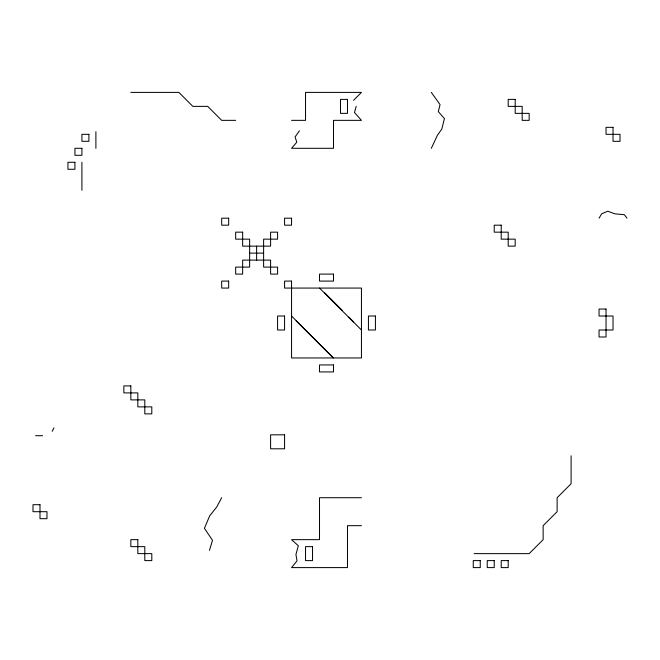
<?xml version="1.0" encoding="UTF-8"?>
<svg xmlns="http://www.w3.org/2000/svg" width="660" height="660" viewBox="0 0 660 660"><rect width="100%" height="100%" fill="white"/><g stroke="black" fill="none" stroke-linecap="round" stroke-linejoin="round"><path stroke-width="0.99" d="M356.202 106.375L354.461 112.489L361.449 120.351L333.498 120.351L333.498 148.302L291.563 148.302L296.802 142.189L295.061 136.95L299.425 130.837M209.451 550.349L212.512 540.301L204.427 528.289L209.674 515.839L216.661 507.111L221.686 497.714M431.327 148.302L437.448 135.201L441.812 129.088L444.436 118.602L438.314 111.614L440.063 104.626L431.327 92.4M52.214 431.327L53.963 427.837M599.049 218.188L601.664 213.823L607.786 211.2L614.773 213.823L624.376 214.698L627 218.188M353.587 100.262L361.449 92.4L305.539 92.4L305.539 120.351L291.563 120.351M130.837 92.4L178.876 92.4L192.852 106.375L207.702 106.375L221.686 120.351L235.661 120.351M249.637 253.126L263.612 253.126M35.623 435.699L42.611 435.699M361.449 497.714L319.514 497.714L319.514 539.649L291.563 539.649L298.337 545.762L295.936 554.499L297.025 560.827L291.563 567.6L347.474 567.6L347.474 525.673L361.449 525.673M474.136 553.624L529.163 553.624L543.139 539.649L543.139 525.673L557.114 511.698L557.114 497.714L571.098 483.739L571.098 455.788M324.761 292.875L342.449 310.563M348.777 317.113L353.587 321.923M319.514 288.073L361.449 330M291.563 316.024L333.498 357.951M296.15 320.826L313.838 338.514M314.275 338.951L331.963 356.639M256.625 246.139L256.625 260.114M95.898 131.711L95.898 148.302M81.914 162.286L81.914 190.237M347.474 99.388L340.486 99.388L340.486 113.363L347.474 113.363L347.474 99.388M515.188 99.388L508.2 99.388L508.2 106.375L522.176 106.375L522.176 120.351L529.163 120.351L529.163 113.363L515.188 113.363L515.188 99.388M613.024 127.339L606.037 127.339L606.037 134.326L620.012 134.326L620.012 141.314L613.024 141.314L613.024 127.339M88.902 134.326L81.914 134.326L81.914 141.314L88.902 141.314L88.902 134.326M81.914 148.302L74.926 148.302L74.926 155.298L81.914 155.298L81.914 148.302M74.926 162.286L67.939 162.286L67.939 169.273L74.926 169.273L74.926 162.286M228.673 218.188L221.686 218.188L221.686 225.175L228.673 225.175L228.673 218.188M291.563 218.188L284.575 218.188L284.575 225.175L291.563 225.175L291.563 218.188M501.212 225.175L494.224 225.175L494.224 232.163L508.2 232.163L508.2 246.139L515.188 246.139L515.188 239.151L501.212 239.151L501.212 225.175M242.649 232.163L235.661 232.163L235.661 239.151L249.637 239.151L249.637 267.102L235.661 267.102L235.661 274.098L242.649 274.098L242.649 260.114L270.6 260.114L270.6 274.098L277.588 274.098L277.588 267.102L263.612 267.102L263.612 239.151L277.588 239.151L277.588 232.163L270.6 232.163L270.6 246.139L242.649 246.139L242.649 232.163M333.498 274.098L319.514 274.098L319.514 281.086L333.498 281.086L333.498 274.098M228.673 281.086L221.686 281.086L221.686 288.073L228.673 288.073L228.673 281.086M291.563 281.086L284.575 281.086L284.575 288.073L361.449 288.073L361.449 357.951L291.563 357.951L291.563 281.086M606.037 309.037L599.049 309.037L599.049 316.024L613.024 316.024L613.024 330L599.049 330L599.049 336.988L606.037 336.988L606.037 309.037M284.575 316.024L277.588 316.024L277.588 330L284.575 330L284.575 316.024M375.424 316.024L368.437 316.024L368.437 330L375.424 330L375.424 316.024M333.498 364.939L319.514 364.939L319.514 371.926L333.498 371.926L333.498 364.939M130.837 385.902L123.849 385.902L123.849 392.898L137.825 392.898L137.825 406.873L151.8 406.873L151.8 413.861L144.812 413.861L144.812 399.886L130.837 399.886L130.837 385.902M284.575 434.824L270.6 434.824L270.6 448.8L284.575 448.8L284.575 434.824M39.988 504.702L33 504.702L33 511.698L46.975 511.698L46.975 518.686L39.988 518.686L39.988 504.702M137.825 539.649L130.837 539.649L130.837 546.637L144.812 546.637L144.812 560.612L151.8 560.612L151.8 553.624L137.825 553.624L137.825 539.649M312.526 546.637L305.539 546.637L305.539 560.612L312.526 560.612L312.526 546.637M480.249 560.612L473.261 560.612L473.261 567.6L480.249 567.6L480.249 560.612M494.224 560.612L487.237 560.612L487.237 567.6L494.224 567.6L494.224 560.612M508.2 560.612L501.212 560.612L501.212 567.6L508.2 567.6L508.2 560.612"/></g></svg>
